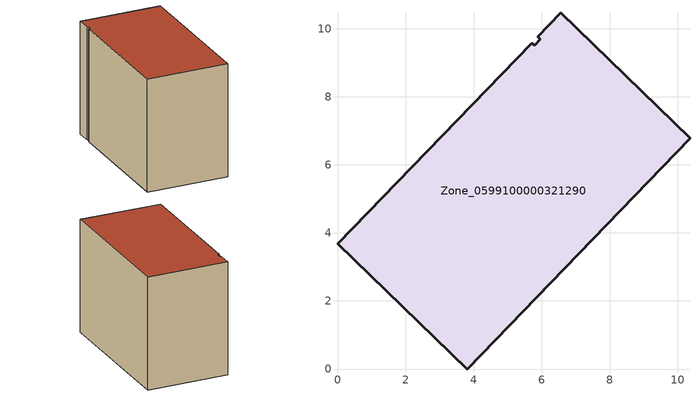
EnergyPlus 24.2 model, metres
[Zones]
Zone_0599100000321290
 floor ground (C_G): 5.8,9.52 5.95,9.7 5.88,9.77 6.56,10.47 10.36,6.79 3.81,0 0,3.69 5.71,9.58 z0
 wall outside (C_F): 10.36,6.79 6.56,10.47 5.88,9.77 5.95,9.7 5.8,9.52 5.71,9.58 0,3.69 3.81,0 10.36,6.79 z0:7.35
 roof outside (C_R): 5.95,9.7 5.8,9.52 5.71,9.58 0,3.69 3.81,0 10.36,6.79 6.56,10.47 5.88,9.77 z7.35
[BUILDING]
Pand.0599100000321290: North Axis=0; Terrain=City; Loads Convergence Tolerance Value=0.04; Temperature Convergence Tolerance Value=0.4; Solar Distribution=FullExterior; Maximum Number of Warmup Days=25; Minimum Number of Warmup Days=1
[Site:Location]
Rotterdam.The.Hague.AP_ZH_NLD Design_Conditions: Latitude=51.96; Longitude=4.45; Time Zone=1; Elevation=-4.5
[SITE:GROUNDTEMPERATURE:BUILDINGSURFACE]
18, 18, 18, 18, 18, 18, 18, 18, 18, 18, 18, 18
[MATERIAL] Thermal Absorptance=0.9; Solar Absorptance=0.7; Visible Absorptance=0.7
Name | Roughness | Thickness | Conductivity | Density | Specific Heat
G.TI.1975-1991 | MediumSmooth | 0.15 | 0.288461 | 540 | 1210
F.TI.1975-1991 | Rough | 0.3 | 0.230769 | 1920 | 840
R.TI.1975-1991 | MediumRough | 0.2 | 0.153846 | 1500 | 1000
[CONSTRUCTION]
C_G: G.TI.1975-1991
C_F: F.TI.1975-1991
C_R: R.TI.1975-1991
[ZONE]
Zone_0599100000321290: Type=1; Multiplier=1; Ceiling Height=Autocalculate; Volume=Autocalculate; Floor Area=autocalculate; Part of Total Floor Area=Yes
[ZONEINFILTRATION:DESIGNFLOWRATE]
Infil_Zone_0599100000321290: Zone or ZoneList or Space or SpaceList=Zone_0599100000321290; Schedule=AlwaysOn; Design Flow Rate Calculation Method=Flow/Area; Flow Rate per Floor Area=0.003; Constant Term Coefficient=1; Temperature Term Coefficient=0; Velocity Term Coefficient=0; Velocity Squared Term Coefficient=0
[HVACTEMPLATE:ZONE:IDEALLOADSAIRSYSTEM]
Zone_0599100000321290: Maximum Heating Supply Air Temperature=50; Minimum Cooling Supply Air Temperature=13; Maximum Heating Supply Air Humidity Ratio=0.0156; Minimum Cooling Supply Air Humidity Ratio=0.0077; Heating Limit=NoLimit; Cooling Limit=NoLimit; Dehumidification Control Type=ConstantSensibleHeatRatio; Cooling Sensible Heat Ratio=0.7; Dehumidification Setpoint=60; Humidification Control Type=None; Humidification Setpoint=30; Outdoor Air Method=None; Outdoor Air Flow Rate per Person=0.00944; Outdoor Air Flow Rate per Zone Floor Area=0; Outdoor Air Flow Rate per Zone=0; Demand Controlled Ventilation Type=None; Outdoor Air Economizer Type=NoEconomizer; Heat Recovery Type=None; Sensible Heat Recovery Effectiveness=0.7; Latent Heat Recovery Effectiveness=0.65
[ZONECONTROL:THERMOSTAT]
ThermostatControl_Zone_0599100000321290: Zone or ZoneList=Zone_0599100000321290; Control Type Schedule=DualSetpointControlType; Control 1=Thermostat_Zone_0599100000321290; Temperature Difference Between Cutout And Setpoint=0
[THERMOSTATSETPOINT:DUALSETPOINT]
Thermostat_Zone_0599100000321290: Heating Setpoint Temperature Schedule=HeatingSetpoint_Zone_0599100000321290; Cooling Setpoint Temperature Schedule=CoolingSetpoint_Zone_0599100000321290
[SCHEDULE:COMPACT]
HeatingSetpoint_Zone_0599100000321290: Through: 12/31, For: AllDays, Until: 24:00, 21
CoolingSetpoint_Zone_0599100000321290: Through: 12/31, For: AllDays, Until: 24:00, 24
DualSetpointControlType: Through: 12/31, For: AllDays, Until: 24:00, 4
AlwaysOn: Through: 12/31, For: AllDays, Until: 24:00, 1
